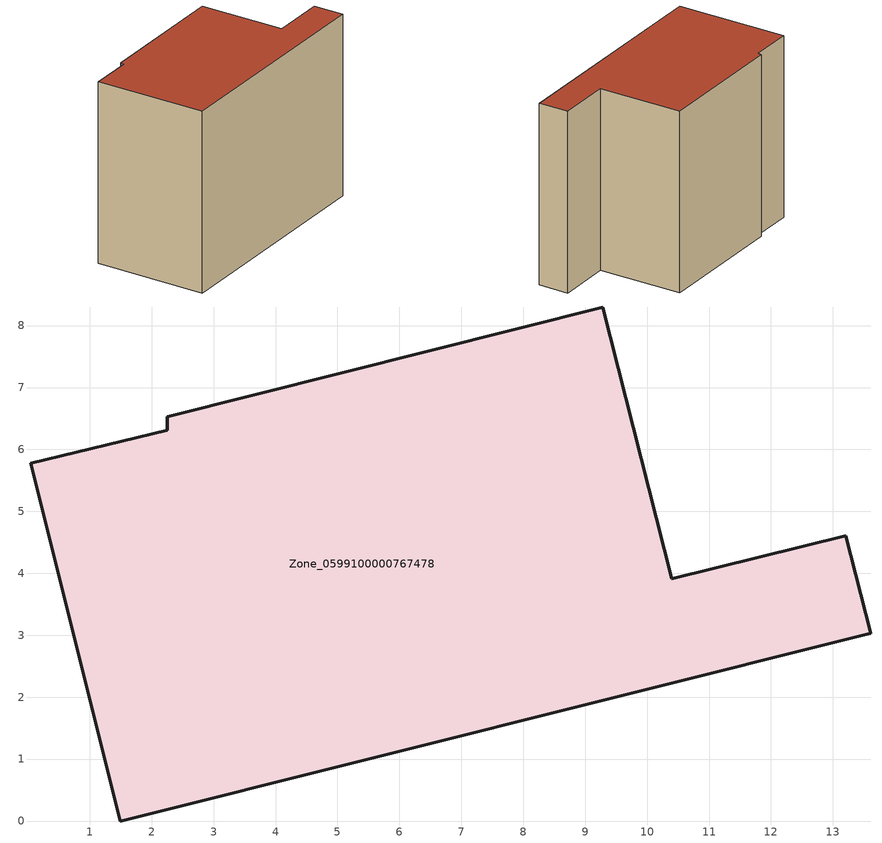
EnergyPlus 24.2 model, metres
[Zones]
Zone_0599100000767478
 floor ground (C_G): 0.05,5.77 2.25,6.31 2.25,6.53 9.29,8.3 10.4,3.91 13.21,4.61 13.61,3.03 1.49,0 z0
 wall outside (C_F): 1.49,0 13.61,3.03 13.21,4.61 10.4,3.91 9.29,8.3 2.25,6.53 2.25,6.31 0.05,5.77 1.49,0 z0:9.74
 roof outside (C_R): 2.25,6.31 0.05,5.77 1.49,0 13.61,3.03 13.21,4.61 10.4,3.91 9.29,8.3 2.25,6.53 z9.74
[BUILDING]
Pand.0599100000767478: North Axis=0; Terrain=City; Loads Convergence Tolerance Value=0.04; Temperature Convergence Tolerance Value=0.4; Solar Distribution=FullExterior; Maximum Number of Warmup Days=25; Minimum Number of Warmup Days=1
[Site:Location]
Rotterdam.The.Hague.AP_ZH_NLD Design_Conditions: Latitude=51.96; Longitude=4.45; Time Zone=1; Elevation=-4.5
[SITE:GROUNDTEMPERATURE:BUILDINGSURFACE]
18, 18, 18, 18, 18, 18, 18, 18, 18, 18, 18, 18
[MATERIAL] Thermal Absorptance=0.9; Solar Absorptance=0.7; Visible Absorptance=0.7
Name | Roughness | Thickness | Conductivity | Density | Specific Heat
G.TC.2006-2014 | MediumSmooth | 0.15 | 0.06 | 540 | 1210
F.TC.2006-2014 | Rough | 0.3 | 0.12 | 1920 | 840
R.TC.2006-2014 | MediumRough | 0.2 | 0.08 | 1500 | 1000
[CONSTRUCTION]
C_G: G.TC.2006-2014
C_F: F.TC.2006-2014
C_R: R.TC.2006-2014
[ZONE]
Zone_0599100000767478: Type=1; Multiplier=1; Ceiling Height=Autocalculate; Volume=Autocalculate; Floor Area=autocalculate; Part of Total Floor Area=Yes
[ZONEINFILTRATION:DESIGNFLOWRATE]
Infil_Zone_0599100000767478: Zone or ZoneList or Space or SpaceList=Zone_0599100000767478; Schedule=AlwaysOn; Design Flow Rate Calculation Method=Flow/Area; Flow Rate per Floor Area=0.0015; Constant Term Coefficient=1; Temperature Term Coefficient=0; Velocity Term Coefficient=0; Velocity Squared Term Coefficient=0
[HVACTEMPLATE:ZONE:IDEALLOADSAIRSYSTEM]
Zone_0599100000767478: Maximum Heating Supply Air Temperature=50; Minimum Cooling Supply Air Temperature=13; Maximum Heating Supply Air Humidity Ratio=0.0156; Minimum Cooling Supply Air Humidity Ratio=0.0077; Heating Limit=NoLimit; Cooling Limit=NoLimit; Dehumidification Control Type=ConstantSensibleHeatRatio; Cooling Sensible Heat Ratio=0.7; Dehumidification Setpoint=60; Humidification Control Type=None; Humidification Setpoint=30; Outdoor Air Method=None; Outdoor Air Flow Rate per Person=0.00944; Outdoor Air Flow Rate per Zone Floor Area=0; Outdoor Air Flow Rate per Zone=0; Demand Controlled Ventilation Type=None; Outdoor Air Economizer Type=NoEconomizer; Heat Recovery Type=None; Sensible Heat Recovery Effectiveness=0.7; Latent Heat Recovery Effectiveness=0.65
[ZONECONTROL:THERMOSTAT]
ThermostatControl_Zone_0599100000767478: Zone or ZoneList=Zone_0599100000767478; Control Type Schedule=DualSetpointControlType; Control 1=Thermostat_Zone_0599100000767478; Temperature Difference Between Cutout And Setpoint=0
[THERMOSTATSETPOINT:DUALSETPOINT]
Thermostat_Zone_0599100000767478: Heating Setpoint Temperature Schedule=HeatingSetpoint_Zone_0599100000767478; Cooling Setpoint Temperature Schedule=CoolingSetpoint_Zone_0599100000767478
[SCHEDULE:COMPACT]
HeatingSetpoint_Zone_0599100000767478: Through: 12/31, For: AllDays, Until: 24:00, 21
CoolingSetpoint_Zone_0599100000767478: Through: 12/31, For: AllDays, Until: 24:00, 24
DualSetpointControlType: Through: 12/31, For: AllDays, Until: 24:00, 4
AlwaysOn: Through: 12/31, For: AllDays, Until: 24:00, 1
